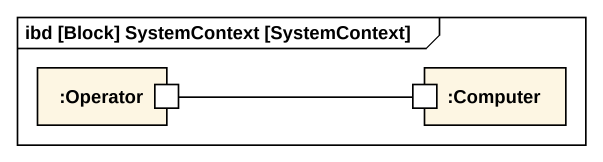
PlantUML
@startuml
mainframe ibd [Block] SystemContext [SystemContext]
rectangle ":Operator" as Operator {
  port " " as port1
}
rectangle ":Computer" as Computer {
  port " " as port2
}
port1 -right- port2
@enduml
